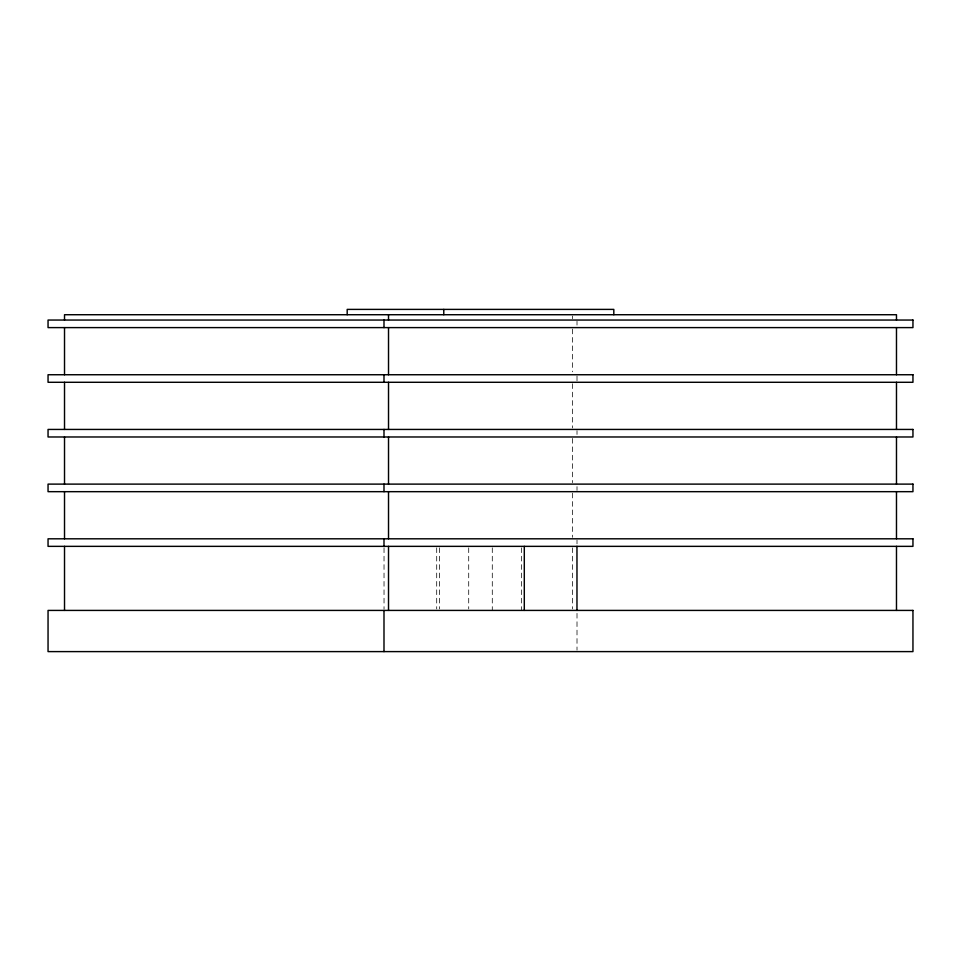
<?xml version="1.0" encoding="UTF-8"?>
<svg xmlns="http://www.w3.org/2000/svg" width="961" height="961" viewBox="0 0 961 961"><rect width="100%" height="100%" fill="white"/><g stroke="black" fill="none" stroke-linecap="round" stroke-linejoin="round"><path stroke-width="0.72" stroke-dasharray="4.8 3.6" d="M577.008 321.31L577.008 325.082M577.008 376.003L577.008 381.024M577.008 430.684L577.008 434.456M577.008 486.638L577.008 490.41M577.008 540.07L577.008 543.842M577.008 613.358L577.008 650.141M572.48 316.049L572.48 318.716M572.48 329.07L572.48 371.799M572.48 383.763L572.48 427.957M572.48 438.456L572.48 482.65M572.48 493.137L572.48 537.331M572.48 547.842L572.48 608.926M521.391 547.842L521.391 610.415M492.284 547.842L492.284 610.415M468.716 547.842L468.716 608.926M439.609 547.842L439.609 608.926M436.702 547.842L436.702 608.926M384.028 547.842L384.028 608.926"/><path stroke-width="1.44" d="M896.481 320.049L896.481 314.727L64.519 314.727L64.519 320.049M896.481 327.605L896.481 374.742M896.481 382.286L896.481 429.435M896.481 436.979L896.481 484.116M896.481 491.672L896.481 538.809M896.481 546.353L896.481 610.415M613.815 314.727L613.815 309.394L347.185 309.394L347.185 314.727M576.972 546.353L576.972 610.415M524.298 546.353L524.298 610.415M443.778 309.394L443.778 314.727M388.52 314.727L388.52 320.049M388.52 327.605L388.52 374.742M388.52 382.286L388.52 429.435M388.52 436.979L388.52 484.116M388.52 491.672L388.52 538.809M388.52 546.353L388.52 610.415M383.992 320.049L383.992 327.605M383.992 374.742L383.992 382.286M383.992 429.435L383.992 436.979M383.992 484.116L383.992 491.672M383.992 538.809L383.992 546.353M383.992 610.415L383.992 651.606M64.519 327.605L64.519 374.742M64.519 382.286L64.519 429.435M64.519 436.979L64.519 484.116M64.519 491.672L64.519 538.809M64.519 546.353L64.519 610.415M912.95 320.049L48.05 320.049L48.05 327.605L912.95 327.605L912.95 320.049M912.95 374.742L48.05 374.742L48.05 382.286L912.95 382.286L912.95 374.742M912.95 429.435L48.05 429.435L48.05 436.979L912.95 436.979L912.95 429.435M912.95 484.116L48.05 484.116L48.05 491.672L912.95 491.672L912.95 484.116M912.95 538.809L48.05 538.809L48.05 546.353L912.95 546.353L912.95 538.809M912.95 610.415L48.05 610.415L48.05 651.606L912.95 651.606L912.95 610.415"/></g></svg>
